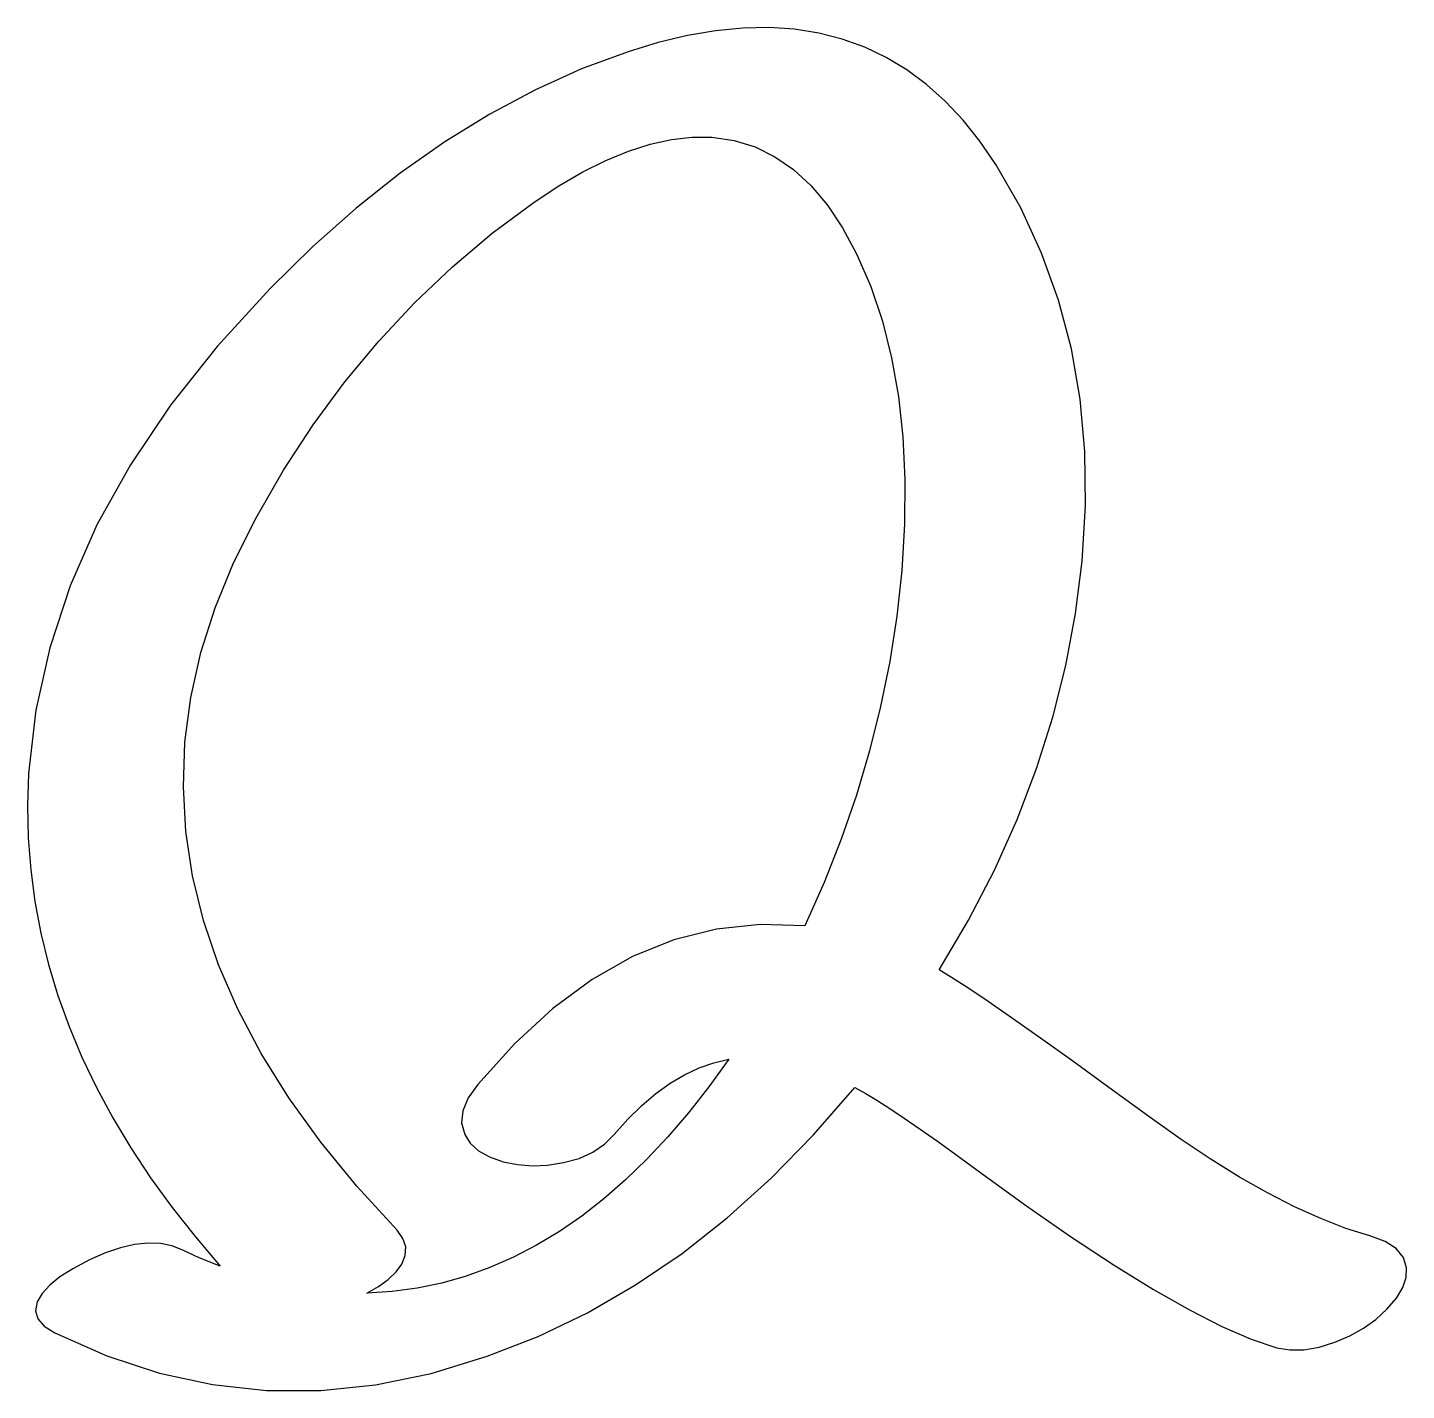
# Model space of a CAD drawing. Extents: x 0 to 20.4, y -0.3 to 19.9.
import ezdxf

# ---------------------------------------------------------------- set-up
doc = ezdxf.new("R2010")
doc.units = 0
doc.layers.get('0').update_dxf_attribs({"linetype": 'CONTINUOUS'})

msp = doc.modelspace()

# ---------------------------------------------------------------- linework, layer by layer
at = {"color": 0}
for p, q in [((10.1661, 19.8235), (9.74972, 19.7522)), ((10.5685, 19.8629), (10.1661, 19.8235)), ((10.9569, 19.8703), (10.5685, 19.8629)), ((11.3313, 19.846), (10.9569, 19.8703)), ((11.6917, 19.7896), (11.3313, 19.846)), ((12.0382, 19.7014), (11.6917, 19.7896)), ((9.31933, 19.649), (8.875, 19.5139)), ((9.74972, 19.7522), (9.31933, 19.649)), ((12.3706, 19.5812), (12.0382, 19.7014)), ((12.689, 19.4293), (12.3706, 19.5812)), ((8.875, 19.5139), (8.18468, 19.2588)), ((12.9934, 19.2453), (12.689, 19.4293)), ((8.18468, 19.2588), (7.50261, 18.9514)), ((13.2839, 19.0296), (12.9934, 19.2453)), ((7.50261, 18.9514), (6.82878, 18.5921)), ((13.5603, 18.7818), (13.2839, 19.0296)), ((13.8227, 18.5022), (13.5603, 18.7818)), ((6.82878, 18.5921), (6.16319, 18.1806)), ((14.0711, 18.1907), (13.8227, 18.5022)), ((6.16319, 18.1806), (5.50586, 17.7171)), ((8.87847, 18.0451), (9.20161, 18.1478)), ((9.20161, 18.1478), (9.51476, 18.2161)), ((9.51476, 18.2161), (9.81793, 18.2503)), ((9.81793, 18.2503), (10.1111, 18.25)), ((10.1111, 18.25), (10.4392, 18.2018)), ((10.4392, 18.2018), (10.75, 18.106)), ((14.3056, 17.8472), (14.0711, 18.1907)), ((8.54536, 17.9082), (8.87847, 18.0451)), ((10.75, 18.106), (11.0434, 17.9622)), ((11.0434, 17.9622), (11.3194, 17.7708)), ((7.84918, 17.5315), (8.20226, 17.7369)), ((8.20226, 17.7369), (8.54536, 17.9082)), ((11.3194, 17.7708), (11.5781, 17.5317)), ((14.6749, 17.2057), (14.3056, 17.8472)), ((5.50586, 17.7171), (4.85678, 17.2014)), ((7.48611, 17.2917), (7.84918, 17.5315)), ((11.5781, 17.5317), (11.8194, 17.2449)), ((4.85678, 17.2014), (4.21593, 16.6338)), ((6.86583, 16.8299), (7.48611, 17.2917)), ((11.8194, 17.2449), (12.0434, 16.9101)), ((14.9843, 16.5382), (14.6749, 17.2057)), ((6.27599, 16.3333), (6.86583, 16.8299)), ((12.0434, 16.9101), (12.25, 16.5278)), ((4.21593, 16.6338), (3.58333, 16.0139)), ((12.25, 16.5278), (12.4578, 16.0446)), ((15.2339, 15.8446), (14.9843, 16.5382)), ((5.71653, 15.8021), (6.27599, 16.3333)), ((3.58333, 16.0139), (2.79833, 15.1576)), ((12.4578, 16.0446), (12.6302, 15.5322)), ((5.18744, 15.2361), (5.71653, 15.8021)), ((15.4235, 15.125), (15.2339, 15.8446)), ((12.6302, 15.5322), (12.7669, 14.9907)), ((2.79833, 15.1576), (2.11019, 14.29)), ((4.68875, 14.6354), (5.18744, 15.2361)), ((15.5533, 14.3794), (15.4235, 15.125)), ((12.7669, 14.9907), (12.868, 14.4201)), ((4.22043, 14), (4.68875, 14.6354)), ((2.11019, 14.29), (1.51882, 13.4111)), ((12.868, 14.4201), (12.9335, 13.8206)), ((15.6232, 13.6077), (15.5533, 14.3794)), ((3.7825, 13.3299), (4.22043, 14)), ((12.9335, 13.8206), (12.9635, 13.1919)), ((15.6332, 12.8099), (15.6232, 13.6077)), ((1.51882, 13.4111), (1.02425, 12.5209)), ((3.375, 12.625), (3.7825, 13.3299)), ((12.9635, 13.1919), (12.9578, 12.5341)), ((15.5833, 11.9861), (15.6332, 12.8099)), ((1.02425, 12.5209), (0.626465, 11.6194)), ((3.04135, 11.9606), (3.375, 12.625)), ((12.9578, 12.5341), (12.9167, 11.8472)), ((2.76953, 11.2969), (3.04135, 11.9606)), ((12.9167, 11.8472), (12.8426, 11.1727)), ((15.4865, 11.2112), (15.5833, 11.9861)), ((0.626465, 11.6194), (0.325467, 10.7067)), ((2.55957, 10.6342), (2.76953, 11.2969)), ((15.3419, 10.4419), (15.4865, 11.2112)), ((12.8426, 11.1727), (12.7387, 10.5035)), ((0.325467, 10.7067), (0.121257, 9.78261)), ((2.41146, 9.97228), (2.55957, 10.6342)), ((12.7387, 10.5035), (12.6048, 9.83942)), ((15.1497, 9.67822), (15.3419, 10.4419)), ((0.121257, 9.78261), (0.013889, 8.84722)), ((2.32519, 9.31125), (2.41146, 9.97228)), ((12.6048, 9.83942), (12.4409, 9.18056)), ((14.9097, 8.92019), (15.1497, 9.67822)), ((2.30078, 8.6511), (2.32519, 9.31125)), ((12.4409, 9.18056), (12.2471, 8.52692)), ((0.013889, 8.84722), (-0.001139, 8.36957)), ((14.6219, 8.16781), (14.9097, 8.92019)), ((2.33822, 7.99181), (2.30078, 8.6511)), ((-0.001139, 8.36957), (0.009494, 7.89497)), ((12.2471, 8.52692), (12.0234, 7.87847)), ((14.2864, 7.42106), (14.6219, 8.16781)), ((2.4375, 7.33339), (2.33822, 7.99181)), ((0.009494, 7.89497), (0.045736, 7.42339)), ((12.0234, 7.87847), (11.7697, 7.23525)), ((0.045736, 7.42339), (0.107585, 6.95486)), ((13.9032, 6.67996), (14.2864, 7.42106)), ((2.59864, 6.67583), (2.4375, 7.33339)), ((11.7697, 7.23525), (11.4861, 6.59722)), ((0.107585, 6.95486), (0.195042, 6.48936)), ((2.82161, 6.01915), (2.59864, 6.67583)), ((10.1788, 6.54953), (9.54986, 6.3909)), ((10.8242, 6.61833), (10.1788, 6.54953)), ((11.4861, 6.59722), (10.8242, 6.61833)), ((13.4722, 5.94444), (13.9032, 6.67996)), ((0.195042, 6.48936), (0.308106, 6.02692)), ((9.54986, 6.3909), (8.93744, 6.14236)), ((8.93744, 6.14236), (8.34153, 5.80404)), ((0.308106, 6.02692), (0.446778, 5.56749)), ((3.10644, 5.36333), (2.82161, 6.01915)), ((13.6542, 5.83464), (13.4722, 5.94444)), ((8.34153, 5.80404), (7.7621, 5.37587)), ((13.895, 5.67882), (13.6542, 5.83464)), ((0.446778, 5.56749), (0.611057, 5.11111)), ((14.1942, 5.477), (13.895, 5.67882)), ((3.45313, 4.70839), (3.10644, 5.36333)), ((7.7621, 5.37587), (7.19917, 4.85786)), ((14.5521, 5.22917), (14.1942, 5.477)), ((0.611057, 5.11111), (0.800944, 4.65776)), ((14.9685, 4.93533), (14.5521, 5.22917)), ((15.4436, 4.59549), (14.9685, 4.93533)), ((3.86165, 4.05431), (3.45313, 4.70839)), ((7.19917, 4.85786), (6.65278, 4.25)), ((0.800944, 4.65776), (1.01644, 4.20747)), ((9.70617, 4.39719), (9.92188, 4.49832)), ((9.92188, 4.49832), (10.1402, 4.57428)), ((10.3611, 4.625), (10.0668, 4.21767)), ((10.1402, 4.57428), (10.3611, 4.625)), ((15.9772, 4.20964), (15.4436, 4.59549)), ((9.49306, 4.27089), (9.70617, 4.39719)), ((1.01644, 4.20747), (1.25754, 3.76019)), ((6.65278, 4.25), (6.51036, 4.053)), ((9.07465, 3.94276), (9.28256, 4.11942)), ((9.28256, 4.11942), (9.49306, 4.27089)), ((10.0668, 4.21767), (9.76714, 3.83578)), ((11.6148, 3.50831), (12.2222, 4.20833)), ((12.2222, 4.20833), (12.3747, 4.12261)), ((12.3747, 4.12261), (12.5477, 4.01824)), ((16.5694, 3.77778), (15.9772, 4.20964)), ((4.33203, 3.4011), (3.86165, 4.05431)), ((6.51036, 4.053), (6.4305, 3.86464)), ((8.86936, 3.74094), (9.07465, 3.94276)), ((12.5477, 4.01824), (12.741, 3.89518)), ((12.741, 3.89518), (12.9548, 3.75347)), ((1.25754, 3.76019), (1.52425, 3.31597)), ((6.4305, 3.86464), (6.41314, 3.68494)), ((6.41314, 3.68494), (6.45833, 3.51389)), ((8.66667, 3.51389), (8.86936, 3.74094)), ((9.76714, 3.83578), (9.46218, 3.47939)), ((12.9548, 3.75347), (13.189, 3.5931)), ((17.0306, 3.44949), (16.5694, 3.77778)), ((6.45833, 3.51389), (6.54081, 3.3846)), ((8.52604, 3.36811), (8.66667, 3.51389)), ((9.46218, 3.47939), (9.15192, 3.14849)), ((10.9869, 2.86637), (11.6148, 3.50831)), ((13.189, 3.5931), (13.4435, 3.41407)), ((1.52425, 3.31597), (1.81657, 2.87478)), ((4.86426, 2.74875), (4.33203, 3.4011)), ((6.54081, 3.3846), (6.66319, 3.27436)), ((6.66319, 3.27436), (6.82553, 3.18321)), ((8.35417, 3.25006), (8.52604, 3.36811)), ((13.4435, 3.41407), (13.7185, 3.21636)), ((17.4765, 3.15196), (17.0306, 3.44949)), ((6.82553, 3.18321), (7.02778, 3.11111)), ((7.02778, 3.11111), (7.23953, 3.06858)), ((7.23953, 3.06858), (7.45828, 3.05208)), ((7.45828, 3.05208), (7.68397, 3.06164)), ((7.68397, 3.06164), (7.91667, 3.09722)), ((7.91667, 3.09722), (8.15104, 3.15978)), ((8.15104, 3.15978), (8.35417, 3.25006)), ((9.15192, 3.14849), (8.83632, 2.8431)), ((13.7185, 3.21636), (14.0139, 3)), ((17.9072, 2.88525), (17.4765, 3.15196)), ((1.81657, 2.87478), (2.1345, 2.43664)), ((10.3387, 2.28261), (10.9869, 2.86637)), ((14.0139, 3), (14.7456, 2.46967)), ((18.3229, 2.64936), (17.9072, 2.88525)), ((5.45833, 2.09722), (4.86426, 2.74875)), ((8.83632, 2.8431), (8.5154, 2.56321)), ((18.7232, 2.44428), (18.3229, 2.64936)), ((8.5154, 2.56321), (8.18918, 2.30881)), ((14.7456, 2.46967), (15.4271, 1.99658)), ((2.1345, 2.43664), (2.47803, 2.00151)), ((8.18918, 2.30881), (7.85764, 2.07992)), ((9.67008, 1.757), (10.3387, 2.28261)), ((19.1085, 2.27001), (18.7232, 2.44428)), ((19.4785, 2.12657), (19.1085, 2.27001)), ((5.54585, 1.97749), (5.45833, 2.09722)), ((7.85764, 2.07992), (7.52078, 1.87651)), ((19.8333, 2.01389), (19.4785, 2.12657)), ((1.37044, 1.84033), (1.14844, 1.76394)), ((1.57986, 1.88894), (1.37044, 1.84033)), ((1.77669, 1.90978), (1.57986, 1.88894)), ((1.96094, 1.90283), (1.77669, 1.90978)), ((2.1326, 1.86811), (1.96094, 1.90283)), ((2.29167, 1.80556), (2.1326, 1.86811)), ((2.47803, 2.00151), (2.84722, 1.56944)), ((5.58664, 1.85422), (5.54585, 1.97749)), ((5.58062, 1.72749), (5.58664, 1.85422)), ((7.52078, 1.87651), (7.1786, 1.69863)), ((15.4271, 1.99658), (16.0581, 1.58078)), ((20.0599, 1.93229), (19.8333, 2.01389)), ((20.2257, 1.82639), (20.0599, 1.93229)), ((0.913846, 1.65978), (0.666667, 1.52778)), ((1.14844, 1.76394), (0.913846, 1.65978)), ((2.53467, 1.69103), (2.29167, 1.80556)), ((2.84722, 1.56944), (2.53467, 1.69103)), ((5.52778, 1.59722), (5.58062, 1.72749)), ((7.1786, 1.69863), (6.83111, 1.54622)), ((8.98107, 1.28955), (9.67008, 1.757)), ((20.3307, 1.69618), (20.2257, 1.82639)), ((20.375, 1.54167), (20.3307, 1.69618)), ((0.666667, 1.52778), (0.477376, 1.4089)), ((5.32981, 1.37153), (5.44353, 1.48182)), ((5.44353, 1.48182), (5.52778, 1.59722)), ((6.83111, 1.54622), (6.47831, 1.41932)), ((16.0581, 1.58078), (16.6389, 1.22222)), ((20.3724, 1.39936), (20.375, 1.54167)), ((0.326335, 1.28825), (0.213488, 1.16585)), ((0.477376, 1.4089), (0.326335, 1.28825)), ((5.01389, 1.16667), (5.18658, 1.26649)), ((5.18658, 1.26649), (5.32981, 1.37153)), ((5.75672, 1.24202), (5.38797, 1.19162)), ((6.12017, 1.31793), (5.75672, 1.24202)), ((6.47831, 1.41932), (6.12017, 1.31793)), ((8.27165, 0.880262), (8.98107, 1.28955)), ((20.2265, 1.0938), (20.3229, 1.25005)), ((20.3229, 1.25005), (20.3724, 1.39936)), ((0.138889, 1.04167), (0.113715, 0.908908)), ((0.213488, 1.16585), (0.138889, 1.04167)), ((5.38797, 1.19162), (5.01389, 1.16667)), ((16.6389, 1.22222), (17.1692, 0.921007)), ((20.0833, 0.930556), (20.2265, 1.0938)), ((0.113715, 0.908908), (0.149306, 0.788249)), ((7.54183, 0.529135), (8.27165, 0.880262)), ((17.1692, 0.921007), (17.6493, 0.677083)), ((19.921, 0.780436), (20.0833, 0.930556)), ((0.149306, 0.788249), (0.24566, 0.679742)), ((0.24566, 0.679742), (0.402778, 0.583333)), ((17.6493, 0.677083), (18.0789, 0.490451)), ((19.539, 0.537381), (19.7396, 0.64936)), ((19.7396, 0.64936), (19.921, 0.780436)), ((0.402778, 0.583333), (1.17101, 0.243761)), ((6.79167, 0.236111), (7.54183, 0.529135)), ((18.0789, 0.490451), (18.4583, 0.361111)), ((19.0833, 0.371528), (19.3194, 0.444444)), ((19.3194, 0.444444), (19.539, 0.537381)), ((1.17101, 0.243761), (1.94792, -0.01123)), ((5.96268, -0.01671), (6.79167, 0.236111)), ((18.4583, 0.361111), (18.6528, 0.329861)), ((18.6528, 0.329861), (18.8611, 0.333333)), ((18.8611, 0.333333), (19.0833, 0.371528)), ((1.94792, -0.01123), (2.73351, -0.181586)), ((2.73351, -0.181586), (3.52778, -0.267361)), ((4.33074, -0.268446), (5.14236, -0.184896)), ((5.14236, -0.184896), (5.96268, -0.01671)), ((3.52778, -0.267361), (4.33074, -0.268446))]:
    msp.add_line(p, q, dxfattribs=at)

doc.saveas('drawing.dxf')
